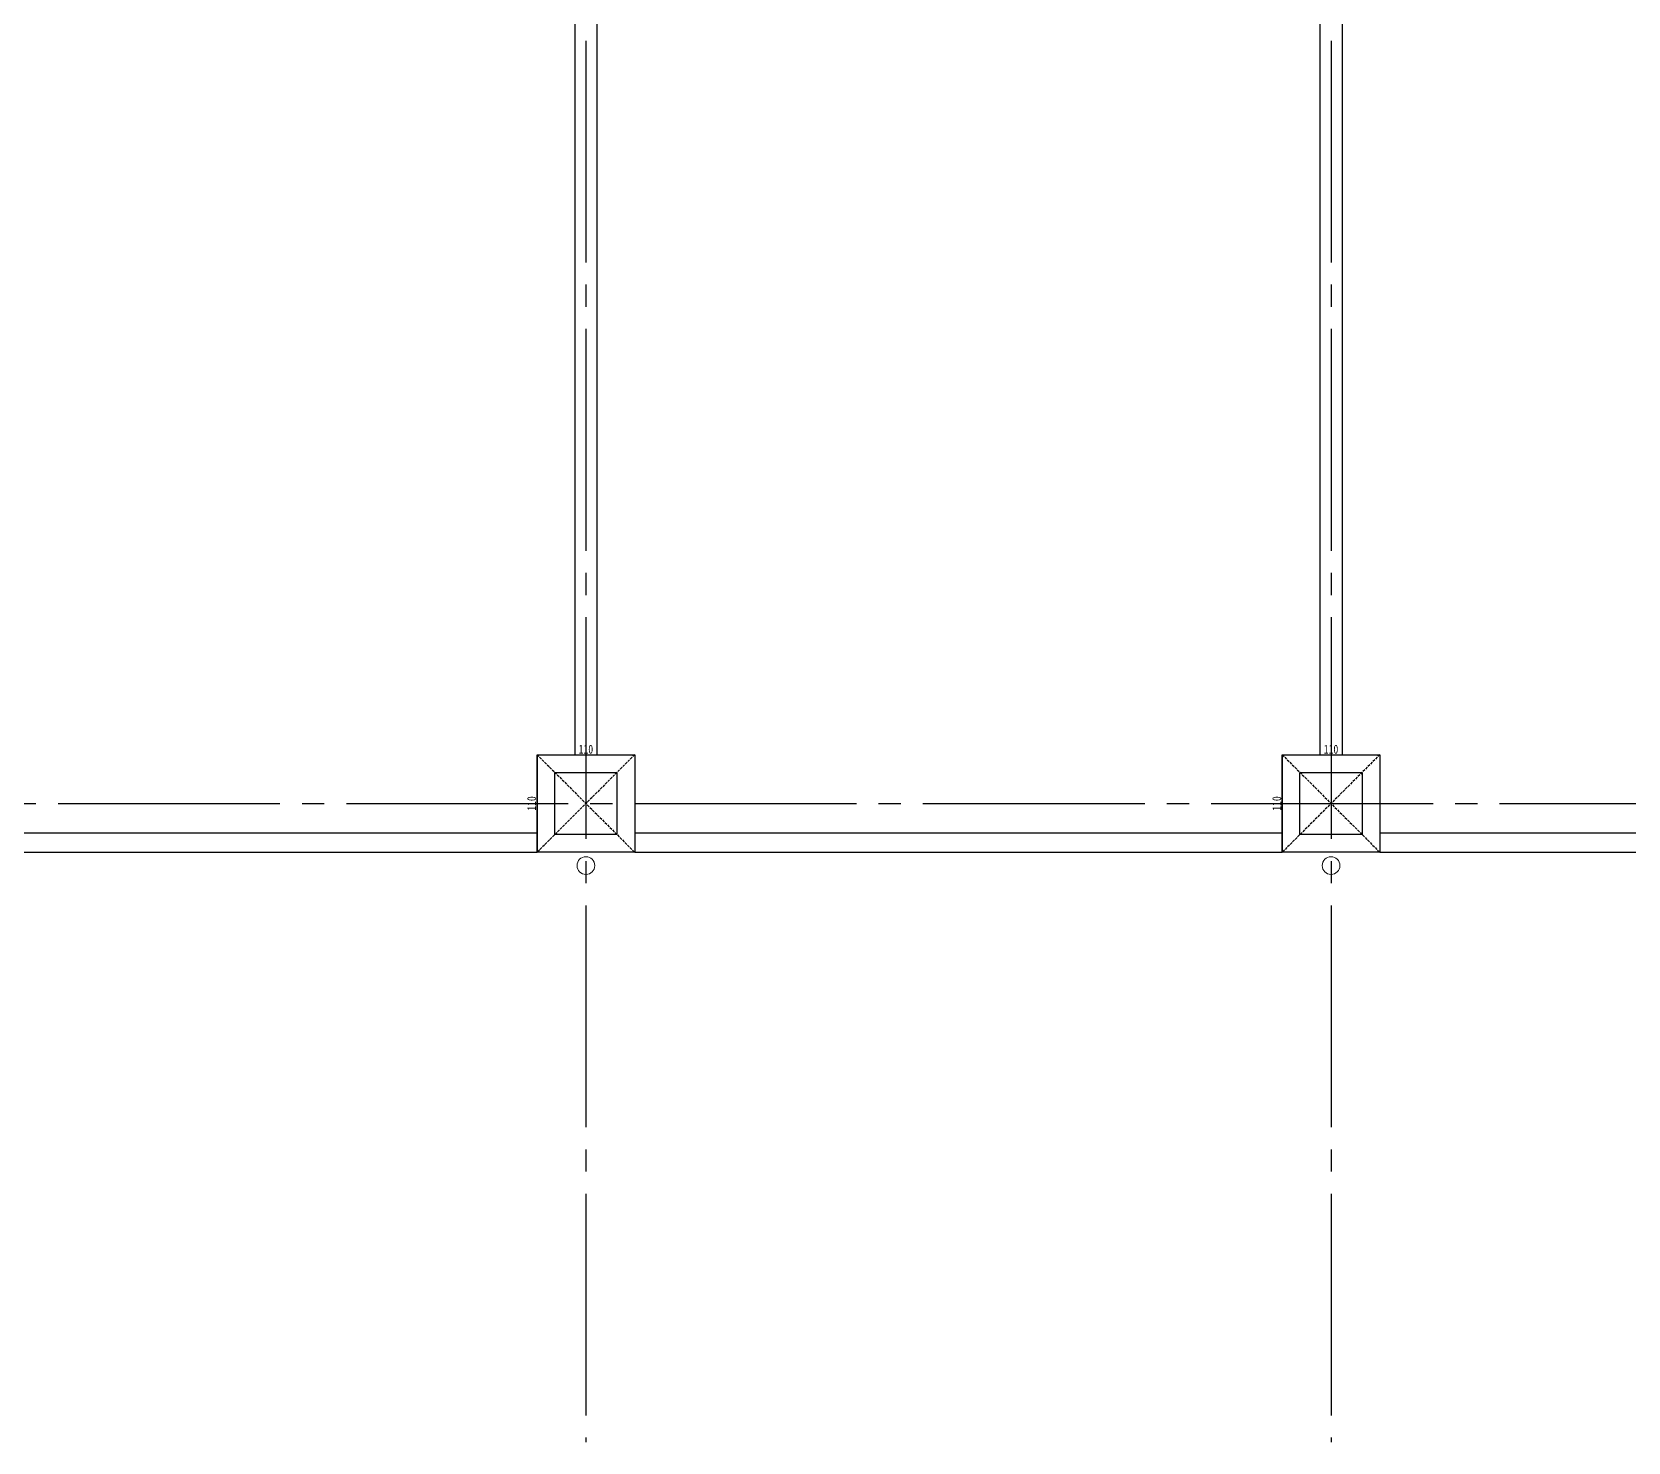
# Model space of a CAD drawing. Extents: x -3080 to 28500, y -1326 to 31609.
# Drawn here: x 20376 to 22175, y -720 to 870 of the extents above; entities that cross this region are included whole.
import ezdxf

# ---------------------------------------------------------------- set-up
doc = ezdxf.new("R2010")
doc.units = 0
doc.header["$LTSCALE"] = 100
doc.linetypes.add('X-S-FAB-L05$0$COL-CEN-LIN', pattern=[3.25, 2.5, -0.25, 0.25, -0.25])
doc.linetypes.add('X-S-FAB-L05$0$HIDDEN', pattern=[0.4, 0.3, -0.1])
for name, color, linetype in [('0-xref', 8, 'Continuous'), ('X-S-FAB-L05$0$1_L05平面圖_1_A-OBJE-MEP', 8, 'Continuous'), ('X-S-FAB-L05$0$BEAM', 8, 'Continuous'), ('X-S-FAB-L05$0$BLOCK', 8, 'Continuous'), ('X-S-FAB-L05$0$CCL', 8, 'X-S-FAB-L05$0$COL-CEN-LIN'), ('X-S-FAB-L05$0$COL', 8, 'Continuous'), ('X-S-FAB-L05$0$COL-S', 8, 'Continuous'), ('X-S-FAB-L05$0$WALL-RC', 8, 'Continuous')]:
    doc.layers.add(name, color=color, linetype=linetype)
doc.styles.add('X-S-FAB-L05$0$DIM', font='', dxfattribs={"width": 0.8})
doc.styles.get('X-S-FAB-L05$0$DIM').set_extended_font_data('MingLiU')
doc.dimstyles.new('X-S-FAB-L05$0$JJP_005_defpoint', dxfattribs={"dimtxt": 20, "dimasz": 0.5, "dimexe": 0.5, "dimexo": 0.5, "dimgap": 0.5, "dimtad": 1, "dimdsep": 46, "dimtxsty": 'X-S-FAB-L05$0$DIM', "dimblk": 'X-S-FAB-L05$0$_None', "dimcen": 10, "dimclrd": 256, "dimclre": 256, "dimclrt": 256, "dimadec": 0, "dimazin": 0, "dimtfac": 1, "dimtix": 1, "dimtmove": 2, "dimatfit": 3, "dimldrblk": 'X-S-FAB-L05$0$_None', "dimfxl": 0.5, "dimtolj": 1, "dimtzin": 0, "dimarcsym": 0})

# ---------------------------------------------------------------- blocks, each defined once
blk = doc.blocks.new('*D174')
at = {"layer": 'DefPoints', "lineweight": -2, "transparency": 16777216}
blk.add_line((0, 0), (110, 0), dxfattribs=at)
at = {"layer": 'DefPoints', "color": 0, "transparency": 16777216}
for p in [(0, 0), (110, 0), (110, 0)]:
    blk.add_point(p, dxfattribs=at)
at = {"layer": 'DefPoints', "transparency": 16777216, "insert": (55, 6.1), "char_height": 10, "attachment_point": 5, "style": 'X-S-FAB-L05$0$DIM'}
blk.add_mtext('\\A1;110', dxfattribs=at)
blk = doc.blocks.new('X-S-FAB-L05$0$_None')
blk = doc.blocks.new('*D175')
at = {"layer": 'DefPoints', "lineweight": -2, "transparency": 16777216}
blk.add_line((0, 0), (0, -110), dxfattribs=at)
at = {"layer": 'DefPoints', "color": 0, "transparency": 16777216}
for p in [(0, 0), (0, -110), (0, -110)]:
    blk.add_point(p, dxfattribs=at)
at = {"layer": 'DefPoints', "transparency": 16777216, "insert": (-6.1, -55), "char_height": 10, "attachment_point": 5, "rotation": 90, "style": 'X-S-FAB-L05$0$DIM'}
blk.add_mtext('\\A1;110', dxfattribs=at)
blk = doc.blocks.new('*U59')
at = {"layer": 'DefPoints', "linetype": 'X-S-FAB-L05$0$HIDDEN', "ltscale": 0.1}
for p, q in [((110, 0), (0, -110)), ((0, 0), (110, -110))]:
    blk.add_line(p, q, dxfattribs=at)
at = {"layer": 'X-S-FAB-L05$0$COL', "ltscale": 0.1}
blk.add_lwpolyline([(0, 0), (110, 0), (110, -110), (0, -110)], close=True, dxfattribs=at)
at = {"layer": 'DefPoints'}
dim = blk.add_linear_dim(base=(0, -110), p1=(0, 0), p2=(0, -110), angle=90, dimstyle='X-S-FAB-L05$0$JJP_005_defpoint', override={"dimtxt": 10}, dxfattribs=at)
dim.commit()
dim.dimension.update_dxf_attribs({"geometry": '*D175', "text_midpoint": (-6.067, -55)})
dim = blk.add_linear_dim(base=(110, 0), p1=(0, 0), p2=(110, 0), dimstyle='X-S-FAB-L05$0$JJP_005_defpoint', override={"dimtxt": 10}, dxfattribs=at)
dim.commit()
dim.dimension.update_dxf_attribs({"geometry": '*D174', "text_midpoint": (55, 6.067)})
blk = doc.blocks.new('X-S-FAB-L05$0$FAB2-L05')
at = {"layer": 'X-S-FAB-L05$0$CCL'}
for p, q in [((-5160, 11005), (-5160, 0)), ((-4320, 11005), (-4320, 0)), ((-26880, 720), (1210, 720))]:
    blk.add_line(p, q, dxfattribs=at)
at = {"layer": 'X-S-FAB-L05$0$COL-S'}
for points in [[(-5195, 755), (-5125, 755), (-5125, 685), (-5195, 685)], [(-4355, 755), (-4285, 755), (-4285, 685), (-4355, 685)]]:
    blk.add_lwpolyline(points, close=True, dxfattribs=at)
at = {"layer": 'X-S-FAB-L05$0$BEAM'}
for p in [(-5215, 775), (-4375, 775)]:
    blk.add_blockref('*U59', p, dxfattribs=at)
blk = doc.blocks.new('X-S-FAB-L05')
at = {"layer": 'X-S-FAB-L05$0$1_L05平面圖_1_A-OBJE-MEP', "color": 8, "lineweight": 0, "ltscale": 10}
for centre in [(21000, -70), (21840, -70)]:
    blk.add_circle(centre, 10, dxfattribs=at)
at = {"layer": 'X-S-FAB-L05$0$COL-S'}
for points in [[(20965, 35), (21035, 35), (21035, -35), (20965, -35)], [(21805, 35), (21875, 35), (21875, -35), (21805, -35)]]:
    blk.add_lwpolyline(points, close=True, dxfattribs=at)
at = {"layer": 'X-S-FAB-L05$0$WALL-RC'}
for p, q in [((20987.5, 1445), (20987.5, 55)), ((21012.5, 1445), (21012.5, 55)), ((21827.5, 1445), (21827.5, 55)), ((21852.5, 1445), (21852.5, 55)), ((20215, -33), (20945, -33)), ((21055, -33), (21785, -33)), ((21895, -33), (22625, -33)), ((20215, -55), (20945, -55)), ((21055, -55), (21785, -55)), ((21895, -55), (22625, -55))]:
    blk.add_line(p, q, dxfattribs=at)
at = {"layer": 'X-S-FAB-L05$0$BEAM'}
for p in [(20945, 55), (21785, 55)]:
    blk.add_blockref('*U59', p, dxfattribs=at)
at = {"layer": 'X-S-FAB-L05$0$BLOCK'}
blk.add_blockref('X-S-FAB-L05$0$FAB2-L05', (26160, -720), dxfattribs=at)

msp = doc.modelspace()

# ---------------------------------------------------------------- block references
at = {"layer": '0-xref'}
msp.add_blockref('X-S-FAB-L05', (0, 0), dxfattribs=at)

doc.saveas('drawing.dxf')
